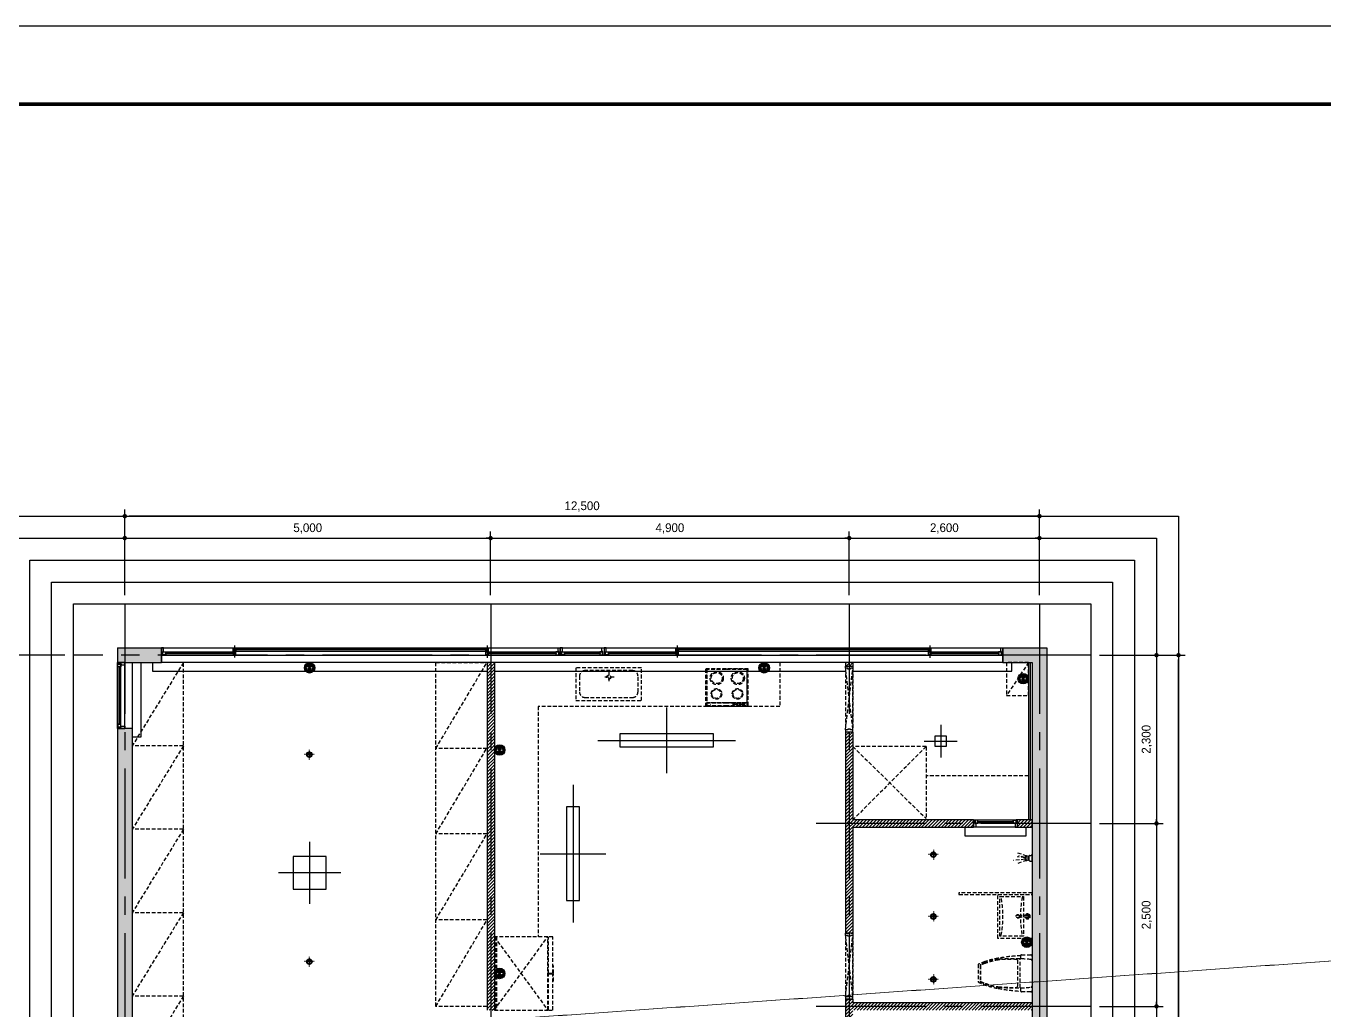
# Model space of a CAD drawing. Header units: millimetres. Extents: x -224448 to 1592092, y -164641 to 319001.
# Drawn here: x 113451 to 131191, y 91912 to 105362 of the extents above; entities that cross this region are included whole.
import ezdxf

# ---------------------------------------------------------------- set-up
doc = ezdxf.new("R2010")
doc.units = ezdxf.units.MM
for name, pattern in [('CEN', [62, 60, -1, 0, -1]), ('CENTER2', [1.125, 0.75, -0.125, 0.125, -0.125]), ('HIDDEN', [9.525, 6.35, -3.175])]:
    doc.linetypes.add(name, pattern=pattern)
doc.layers.get('Defpoints').update_dxf_attribs({"color": 35})
for name, color, linetype in [('ARREA', 1, 'Continuous'), ('DIM', 3, 'Continuous'), ('I-CL-LIT', 7, 'Continuous'), ('I-LIGHT', 1, 'Continuous'), ('I_CON', 2, 'Continuous'), ('I_FORMAT', 7, 'Continuous'), ('I_FUR', 6, 'Continuous'), ('I_HAT', 8, 'Continuous'), ('I_WALL', 3, 'Continuous'), ('I_WIN', 5, 'Continuous')]:
    doc.layers.add(name, color=color, linetype=linetype)
doc.layers.add('I_CEN', color=1, linetype='CEN', lineweight=13)
doc.layers.add('I_DIM', color=1, linetype='Continuous', lineweight=13)
doc.styles.add('DH-TEXT', font='')
doc.styles.add('IABU-글꼴스타일', font='')
doc.styles.get('DH-TEXT').set_extended_font_data('HY울릉도L')
doc.styles.get('IABU-글꼴스타일').set_extended_font_data('HY울릉도L')
doc.linetypes.add('BATTING', pattern='A,0.00254,-2.54,[134,ltypeshp.shx,S=2.54,R=0,X=-2.54,Y=0],-5.08,[134,ltypeshp.shx,S=2.54,R=180,X=2.54,Y=0],-2.54', length=10.16254)
doc.dimstyles.new('IABC-100 (SUB)', dxfattribs={"dimscale": 60, "dimtxt": 2, "dimasz": 1, "dimexe": 1.5, "dimexo": 2, "dimgap": 1, "dimtad": 1, "dimdec": 0, "dimdsep": 46, "dimlunit": 6, "dimtxsty": 'IABU-글꼴스타일', "dimblk": '1234_Dot', "dimcen": 1, "dimclrd": 4, "dimclre": 4, "dimclrt": 7, "dimadec": 0, "dimazin": 0, "dimtfac": 1, "dimtdec": 0, "dimtix": 1, "dimtmove": 2, "dimatfit": 3, "dimldrblk": '1234_Dot', "dimfxl": 2, "dimtolj": 1, "dimtzin": 0, "dimarcsym": 0})
pattern_1 = [(45, (21350, 42020), (-22.45064, 22.45064), [])]

# ---------------------------------------------------------------- blocks, each defined once
blk = doc.blocks.new('FR1')
at = {"layer": 'Defpoints'}
blk.add_lwpolyline([(89059, 47504), (131059, 47504), (131059, 17804), (89059, 17804)], close=True, dxfattribs=at)
at = {"layer": 'I_FORMAT', "const_width": 50.2}
blk.add_lwpolyline([(126044, 18873), (90159, 18873), (90159, 46435), (126044, 46435)], dxfattribs=at)
blk = doc.blocks.new('dd')
at = {"layer": 'I_WIN', "linetype": 'Continuous'}
for p, q in [((10974, 19551), (16424, 19551)), ((10974, 19542), (10974, 19551)), ((10974, 19551), (10991, 19551)), ((10974, 19451), (10974, 19542)), ((10991, 19551), (10991, 19502)), ((10994, 19546), (11974, 19546)), ((11032, 19546), (10994, 19546)), ((10994, 19546), (10994, 19506)), ((11027, 19529), (11032, 19531)), ((11027, 19523), (11027, 19529)), ((11032, 19521), (11027, 19523)), ((11029, 19524), (11029, 19528)), ((11032, 19531), (11032, 19546)), ((11032, 19532), (11035, 19530)), ((11974, 19528), (11032, 19528)), ((11032, 19524), (11974, 19524)), ((11032, 19520), (11035, 19522)), ((11032, 19506), (11032, 19521)), ((11035, 19530), (11036, 19529)), ((11035, 19522), (11036, 19523)), ((11036, 19529), (11036, 19528)), ((11036, 19523), (11036, 19524)), ((11953, 19529), (11952, 19528)), ((11953, 19523), (11952, 19524)), ((11956, 19532), (11953, 19530)), ((11953, 19530), (11953, 19529)), ((11953, 19522), (11953, 19523)), ((11956, 19520), (11953, 19522)), ((11956, 19531), (11956, 19546)), ((11956, 19546), (11991, 19546)), ((11962, 19529), (11956, 19531)), ((11956, 19521), (11962, 19523)), ((11956, 19506), (11956, 19521)), ((11962, 19523), (11962, 19529)), ((11962, 19524), (11962, 19528)), ((11974, 19420), (11974, 19585)), ((11991, 19546), (11991, 19506)), ((15441, 19546), (15406, 19546)), ((15406, 19546), (15406, 19506)), ((15406, 19546), (16424, 19546)), ((15424, 19418), (15424, 19586)), ((15436, 19529), (15441, 19531)), ((15436, 19523), (15436, 19529)), ((16370, 19528), (15436, 19528)), ((15436, 19524), (16370, 19524)), ((15441, 19521), (15436, 19523)), ((15441, 19531), (15441, 19546)), ((15441, 19532), (15444, 19530)), ((15441, 19520), (15444, 19522)), ((15441, 19506), (15441, 19521)), ((15444, 19530), (15444, 19530)), ((15444, 19530), (15445, 19528)), ((15444, 19523), (15445, 19524)), ((15444, 19522), (15444, 19523)), ((16362, 19529), (16361, 19528)), ((16362, 19523), (16361, 19524)), ((16365, 19532), (16362, 19530)), ((16362, 19530), (16362, 19529)), ((16362, 19522), (16362, 19523)), ((16365, 19520), (16362, 19522)), ((16365, 19531), (16365, 19546)), ((16365, 19546), (16403, 19546)), ((16370, 19529), (16365, 19531)), ((16365, 19521), (16370, 19523)), ((16365, 19506), (16365, 19521)), ((16370, 19523), (16370, 19529)), ((16403, 19546), (16403, 19506)), ((16424, 19551), (16406, 19551)), ((16406, 19551), (16406, 19502)), ((11004, 19451), (10974, 19451)), ((10991, 19502), (11004, 19502)), ((10994, 19506), (11974, 19506)), ((10994, 19506), (11032, 19506)), ((11004, 19502), (11004, 19500)), ((11004, 19500), (11004, 19451)), ((11004, 19451), (16424, 19451)), ((11991, 19506), (11956, 19506)), ((11956, 19496), (15441, 19496)), ((11991, 19496), (11956, 19496)), ((11956, 19496), (11956, 19456)), ((15441, 19478), (11956, 19478)), ((11956, 19474), (15441, 19474)), ((11956, 19456), (15424, 19456)), ((11956, 19456), (11991, 19456)), ((11986, 19479), (11991, 19481)), ((11986, 19472), (11986, 19479)), ((11986, 19478), (11986, 19474)), ((11991, 19471), (11986, 19472)), ((11991, 19481), (11991, 19496)), ((11991, 19481), (11994, 19480)), ((11991, 19470), (11994, 19471)), ((11991, 19456), (11991, 19471)), ((11994, 19480), (11994, 19479)), ((11994, 19479), (11995, 19478)), ((11994, 19472), (11995, 19474)), ((11994, 19471), (11994, 19472)), ((15403, 19479), (15402, 19478)), ((15403, 19472), (15402, 19474)), ((15406, 19482), (15403, 19480)), ((15403, 19480), (15403, 19479)), ((15403, 19471), (15403, 19472)), ((15406, 19470), (15403, 19471)), ((15406, 19506), (15441, 19506)), ((15441, 19496), (15406, 19496)), ((15406, 19496), (15406, 19481)), ((15406, 19481), (15412, 19479)), ((15412, 19472), (15406, 19471)), ((15406, 19471), (15406, 19456)), ((15406, 19456), (15441, 19456)), ((15412, 19479), (15412, 19472)), ((15412, 19474), (15412, 19478)), ((15424, 19506), (16424, 19506)), ((15441, 19456), (15441, 19496)), ((16403, 19506), (16365, 19506)), ((16406, 19502), (16394, 19502)), ((16394, 19502), (16394, 19451)), ((16394, 19451), (16424, 19451))]:
    blk.add_line(p, q, dxfattribs=at)
blk = doc.blocks.new('win10')
at = {"layer": 'I_WIN', "linetype": 'Continuous'}
for p, q in [((-128735, -160207), (-128735, -160297)), ((-128705, -160207), (-128735, -160207)), ((-128735, -160207), (-128735, -160298)), ((-128735, -160297), (-128735, -160306)), ((-128735, -160298), (-128735, -160307)), ((-128735, -160307), (-128718, -160307)), ((-128718, -160307), (-128718, -160258)), ((-128718, -160258), (-128705, -160258)), ((-128715, -160302), (-128715, -160262)), ((-128715, -160262), (-128677, -160262)), ((-128715, -160262), (-128156, -160262)), ((-128715, -160302), (-128715, -160262)), ((-128715, -160262), (-128677, -160262)), ((-128677, -160302), (-128715, -160302)), ((-128715, -160302), (-128156, -160302)), ((-128677, -160302), (-128715, -160302)), ((-128705, -160255), (-128705, -160207)), ((-128705, -160258), (-128705, -160255)), ((-128677, -160276), (-128682, -160278)), ((-128677, -160276), (-128682, -160278)), ((-128682, -160278), (-128682, -160285)), ((-128682, -160278), (-128682, -160285)), ((-128682, -160285), (-128677, -160286)), ((-128682, -160285), (-128677, -160286)), ((-128680, -160279), (-128680, -160283)), ((-128680, -160279), (-128680, -160283)), ((-128677, -160262), (-128677, -160276)), ((-128677, -160262), (-128677, -160276)), ((-128677, -160276), (-128674, -160277)), ((-128677, -160276), (-128674, -160277)), ((-128677, -160279), (-128188, -160279)), ((-128188, -160283), (-128677, -160283)), ((-128677, -160287), (-128674, -160286)), ((-128677, -160286), (-128677, -160302)), ((-128677, -160287), (-128674, -160286)), ((-128677, -160286), (-128677, -160302)), ((-128674, -160277), (-128673, -160278)), ((-128674, -160277), (-128673, -160278)), ((-128674, -160286), (-128673, -160285)), ((-128674, -160286), (-128673, -160285)), ((-128673, -160278), (-128673, -160279)), ((-128673, -160278), (-128673, -160279)), ((-128673, -160285), (-128673, -160283)), ((-128673, -160285), (-128673, -160283)), ((-128197, -160278), (-128198, -160279)), ((-128197, -160285), (-128198, -160283)), ((-128194, -160276), (-128197, -160277)), ((-128197, -160277), (-128197, -160278)), ((-128197, -160286), (-128197, -160285)), ((-128194, -160287), (-128197, -160286)), ((-128156, -160262), (-128194, -160262)), ((-128194, -160262), (-128194, -160276)), ((-128194, -160276), (-128188, -160278)), ((-128188, -160285), (-128194, -160286)), ((-128194, -160286), (-128194, -160302)), ((-128194, -160302), (-128156, -160302)), ((-128188, -160278), (-128188, -160285)), ((-128165, -160257), (-128165, -160207)), ((-128165, -160207), (-128135, -160207)), ((-128153, -160257), (-128165, -160257)), ((-128156, -160302), (-128156, -160262)), ((-128153, -160306), (-128153, -160257)), ((-128135, -160306), (-128153, -160306)), ((-128135, -160207), (-128135, -160297)), ((-128135, -160297), (-128135, -160306))]:
    blk.add_line(p, q, dxfattribs=at)
blk.add_lwpolyline([(-128735, -160207), (-128135, -160207), (-128135, -160306), (-128735, -160306)], close=True, dxfattribs=at)
blk = doc.blocks.new('34')
at = {"layer": 'I_WIN', "linetype": 'Continuous'}
for p, q in [((7210, 19700), (7210, 19609)), ((7240, 19700), (7210, 19700)), ((7210, 19700), (7210, 19609)), ((7240, 19651), (7240, 19700)), ((8080, 19649), (8080, 19700)), ((8080, 19700), (8110, 19700)), ((8110, 19700), (8110, 19609)), ((7210, 19609), (7210, 19600)), ((7210, 19609), (7210, 19600)), ((7210, 19600), (7227, 19600)), ((7227, 19600), (7227, 19649)), ((7227, 19649), (7240, 19649)), ((7231, 19605), (7231, 19645)), ((7231, 19645), (7269, 19645)), ((7231, 19645), (8089, 19645)), ((7231, 19605), (7231, 19645)), ((7231, 19645), (7269, 19645)), ((7269, 19605), (7231, 19605)), ((7231, 19605), (8089, 19605)), ((7269, 19605), (7231, 19605)), ((7240, 19649), (7240, 19651)), ((7269, 19630), (7263, 19628)), ((7269, 19630), (7263, 19628)), ((7263, 19628), (7263, 19622)), ((7263, 19628), (7263, 19622)), ((7263, 19622), (7269, 19620)), ((7263, 19622), (7269, 19620)), ((7265, 19627), (7265, 19623)), ((7265, 19627), (7265, 19623)), ((7269, 19645), (7269, 19630)), ((7269, 19645), (7269, 19630)), ((7269, 19631), (7271, 19630)), ((7269, 19631), (7271, 19630)), ((7269, 19627), (8057, 19627)), ((8057, 19623), (7269, 19623)), ((7269, 19619), (7271, 19621)), ((7269, 19619), (7271, 19621)), ((7269, 19620), (7269, 19605)), ((7269, 19620), (7269, 19605)), ((7271, 19630), (7272, 19629)), ((7271, 19630), (7272, 19629)), ((7271, 19621), (7272, 19622)), ((7271, 19621), (7272, 19622)), ((7272, 19629), (7273, 19627)), ((7272, 19629), (7273, 19627)), ((7272, 19622), (7273, 19623)), ((7272, 19622), (7273, 19623)), ((8048, 19629), (8047, 19627)), ((8048, 19622), (8047, 19623)), ((8049, 19630), (8048, 19629)), ((8049, 19621), (8048, 19622)), ((8051, 19631), (8049, 19630)), ((8051, 19619), (8049, 19621)), ((8089, 19645), (8051, 19645)), ((8051, 19645), (8051, 19630)), ((8051, 19630), (8057, 19628)), ((8057, 19622), (8051, 19620)), ((8051, 19620), (8051, 19605)), ((8051, 19605), (8089, 19605)), ((8057, 19628), (8057, 19622)), ((8093, 19649), (8080, 19649)), ((8089, 19605), (8089, 19645)), ((8093, 19600), (8093, 19649)), ((8110, 19600), (8093, 19600)), ((8110, 19609), (8110, 19600))]:
    blk.add_line(p, q, dxfattribs=at)
blk.add_lwpolyline([(7210, 19700), (8110, 19700), (8110, 19600), (7210, 19600)], close=True, dxfattribs=at)
blk = doc.blocks.new('1234_Dot')
at = {"color": 0, "linetype": 'ByBlock', "lineweight": -2}
blk.add_line((-0.5, 0), (-1, 0), dxfattribs=at)
at = {"color": 0, "linetype": 'ByBlock', "const_width": 0.5}
blk.add_lwpolyline([(-0.25, 0, 1), (0.25, 0, 1)], format="xyb", close=True, dxfattribs=at)
blk = doc.blocks.new('*D195')
at = {"layer": 'Defpoints', "color": 0, "ltscale": 50, "transparency": 16777216}
for p in [(119802, 98362), (114802, 97462), (119802, 97462)]:
    blk.add_point(p, dxfattribs=at)
at = {"layer": 'DIM', "color": 4, "lineweight": -2, "ltscale": 50, "transparency": 16777216}
for p, q in [((114802, 97582), (114802, 98452)), ((114862, 98362), (119742, 98362)), ((119802, 97582), (119802, 98452))]:
    blk.add_line(p, q, dxfattribs=at)
at = {"layer": 'DIM', "color": 4, "lineweight": -2, "ltscale": 50, "transparency": 16777216, "xscale": 60, "yscale": 60, "zscale": 60, "rotation": 180}
blk.add_blockref('1234_Dot', (114802, 98362), dxfattribs=at)
at = {"layer": 'DIM', "color": 4, "lineweight": -2, "ltscale": 50, "transparency": 16777216, "xscale": 60, "yscale": 60, "zscale": 60}
blk.add_blockref('1234_Dot', (119802, 98362), dxfattribs=at)
at = {"layer": 'DIM', "color": 7, "ltscale": 50, "transparency": 16777216, "insert": (117302, 98493), "char_height": 120, "attachment_point": 5, "style": 'IABU-글꼴스타일'}
blk.add_mtext('\\A1;5,000', dxfattribs=at)
blk = doc.blocks.new('*D196')
at = {"layer": 'Defpoints', "color": 0, "ltscale": 50, "transparency": 16777216}
for p in [(124702, 98362), (119802, 97462), (124702, 97462)]:
    blk.add_point(p, dxfattribs=at)
at = {"layer": 'DIM', "color": 4, "lineweight": -2, "ltscale": 50, "transparency": 16777216}
for p, q in [((119802, 97582), (119802, 98452)), ((119862, 98362), (124642, 98362)), ((124702, 97582), (124702, 98452))]:
    blk.add_line(p, q, dxfattribs=at)
at = {"layer": 'DIM', "color": 4, "lineweight": -2, "ltscale": 50, "transparency": 16777216, "xscale": 60, "yscale": 60, "zscale": 60, "rotation": 180}
blk.add_blockref('1234_Dot', (119802, 98362), dxfattribs=at)
at = {"layer": 'DIM', "color": 4, "lineweight": -2, "ltscale": 50, "transparency": 16777216, "xscale": 60, "yscale": 60, "zscale": 60}
blk.add_blockref('1234_Dot', (124702, 98362), dxfattribs=at)
at = {"layer": 'DIM', "color": 7, "ltscale": 50, "transparency": 16777216, "insert": (122252, 98493), "char_height": 120, "attachment_point": 5, "style": 'IABU-글꼴스타일'}
blk.add_mtext('\\A1;4,900', dxfattribs=at)
blk = doc.blocks.new('*D197')
at = {"layer": 'Defpoints', "color": 0, "ltscale": 50, "transparency": 16777216}
for p in [(127302, 98362), (124702, 97462), (127302, 97462)]:
    blk.add_point(p, dxfattribs=at)
at = {"layer": 'DIM', "color": 4, "lineweight": -2, "ltscale": 50, "transparency": 16777216}
for p, q in [((124702, 97582), (124702, 98452)), ((124762, 98362), (127242, 98362)), ((127302, 97582), (127302, 98452))]:
    blk.add_line(p, q, dxfattribs=at)
at = {"layer": 'DIM', "color": 4, "lineweight": -2, "ltscale": 50, "transparency": 16777216, "xscale": 60, "yscale": 60, "zscale": 60, "rotation": 180}
blk.add_blockref('1234_Dot', (124702, 98362), dxfattribs=at)
at = {"layer": 'DIM', "color": 4, "lineweight": -2, "ltscale": 50, "transparency": 16777216, "xscale": 60, "yscale": 60, "zscale": 60}
blk.add_blockref('1234_Dot', (127302, 98362), dxfattribs=at)
at = {"layer": 'DIM', "color": 7, "ltscale": 50, "transparency": 16777216, "insert": (126002, 98493), "char_height": 120, "attachment_point": 5, "style": 'IABU-글꼴스타일'}
blk.add_mtext('\\A1;2,600', dxfattribs=at)
blk = doc.blocks.new('*D198')
at = {"layer": 'Defpoints', "color": 0, "ltscale": 50, "transparency": 16777216}
for p in [(114802, 98662), (114802, 97462), (127302, 97462)]:
    blk.add_point(p, dxfattribs=at)
at = {"layer": 'DIM', "color": 4, "lineweight": -2, "ltscale": 50, "transparency": 16777216}
for p, q in [((114802, 97582), (114802, 98752)), ((127242, 98662), (114862, 98662)), ((127302, 97582), (127302, 98752))]:
    blk.add_line(p, q, dxfattribs=at)
at = {"layer": 'DIM', "color": 4, "lineweight": -2, "ltscale": 50, "transparency": 16777216, "xscale": 60, "yscale": 60, "zscale": 60, "rotation": 180}
blk.add_blockref('1234_Dot', (114802, 98662), dxfattribs=at)
at = {"layer": 'DIM', "color": 4, "lineweight": -2, "ltscale": 50, "transparency": 16777216, "xscale": 60, "yscale": 60, "zscale": 60}
blk.add_blockref('1234_Dot', (127302, 98662), dxfattribs=at)
at = {"layer": 'DIM', "color": 7, "ltscale": 50, "transparency": 16777216, "insert": (121052, 98793), "char_height": 120, "attachment_point": 5, "style": 'IABU-글꼴스타일'}
blk.add_mtext('\\A1;12,500', dxfattribs=at)
blk = doc.blocks.new('*D199')
at = {"layer": 'Defpoints', "color": 0, "ltscale": 50, "transparency": 16777216}
for p in [(128002, 96762), (128002, 94462), (128902, 94462)]:
    blk.add_point(p, dxfattribs=at)
at = {"layer": 'DIM', "color": 4, "lineweight": -2, "ltscale": 50, "transparency": 16777216}
for p, q in [((128122, 96762), (128992, 96762)), ((128902, 96702), (128902, 94522)), ((128122, 94462), (128992, 94462))]:
    blk.add_line(p, q, dxfattribs=at)
at = {"layer": 'DIM', "color": 4, "lineweight": -2, "ltscale": 50, "transparency": 16777216, "xscale": 60, "yscale": 60, "zscale": 60}
for p, rotation in [((128902, 96762), 90), ((128902, 94462), 270)]:
    blk.add_blockref('1234_Dot', p, dxfattribs=dict(at, rotation=rotation))
at = {"layer": 'DIM', "color": 7, "ltscale": 50, "transparency": 16777216, "insert": (128771, 95612), "char_height": 120, "attachment_point": 5, "rotation": 90, "style": 'IABU-글꼴스타일'}
blk.add_mtext('\\A1;2,300', dxfattribs=at)
blk = doc.blocks.new('*D200')
at = {"layer": 'Defpoints', "color": 0, "ltscale": 50, "transparency": 16777216}
for p in [(128002, 94462), (128002, 91962), (128902, 91962)]:
    blk.add_point(p, dxfattribs=at)
at = {"layer": 'DIM', "color": 4, "lineweight": -2, "ltscale": 50, "transparency": 16777216}
for p, q in [((128122, 94462), (128992, 94462)), ((128902, 94402), (128902, 92022)), ((128122, 91962), (128992, 91962))]:
    blk.add_line(p, q, dxfattribs=at)
at = {"layer": 'DIM', "color": 4, "lineweight": -2, "ltscale": 50, "transparency": 16777216, "xscale": 60, "yscale": 60, "zscale": 60}
for p, rotation in [((128902, 94462), 90), ((128902, 91962), 270)]:
    blk.add_blockref('1234_Dot', p, dxfattribs=dict(at, rotation=rotation))
at = {"layer": 'DIM', "color": 7, "ltscale": 50, "transparency": 16777216, "insert": (128771, 93212), "char_height": 120, "attachment_point": 5, "rotation": 90, "style": 'IABU-글꼴스타일'}
blk.add_mtext('\\A1;2,500', dxfattribs=at)
blk = doc.blocks.new('*D201')
at = {"layer": 'Defpoints', "color": 0, "ltscale": 50, "transparency": 16777216}
for p in [(128002, 91962), (128002, 90362), (128902, 90362)]:
    blk.add_point(p, dxfattribs=at)
at = {"layer": 'DIM', "color": 4, "lineweight": -2, "ltscale": 50, "transparency": 16777216}
for p, q in [((128122, 91962), (128992, 91962)), ((128902, 91902), (128902, 90422)), ((128122, 90362), (128992, 90362))]:
    blk.add_line(p, q, dxfattribs=at)
at = {"layer": 'DIM', "color": 4, "lineweight": -2, "ltscale": 50, "transparency": 16777216, "xscale": 60, "yscale": 60, "zscale": 60}
for p, rotation in [((128902, 91962), 90), ((128902, 90362), 270)]:
    blk.add_blockref('1234_Dot', p, dxfattribs=dict(at, rotation=rotation))
at = {"layer": 'DIM', "color": 7, "ltscale": 50, "transparency": 16777216, "insert": (128771, 91162), "char_height": 120, "attachment_point": 5, "rotation": 90, "style": 'IABU-글꼴스타일'}
blk.add_mtext('\\A1;1,600', dxfattribs=at)
blk = doc.blocks.new('*D192')
at = {"layer": 'Defpoints', "color": 0, "ltscale": 50, "transparency": 16777216}
for p in [(128002, 96762), (129202, 96762), (128002, 85062)]:
    blk.add_point(p, dxfattribs=at)
at = {"layer": 'DIM', "color": 4, "lineweight": -2, "ltscale": 50, "transparency": 16777216}
for p, q in [((128122, 96762), (129292, 96762)), ((129202, 85122), (129202, 96702)), ((128122, 85062), (129292, 85062))]:
    blk.add_line(p, q, dxfattribs=at)
at = {"layer": 'DIM', "color": 4, "lineweight": -2, "ltscale": 50, "transparency": 16777216, "xscale": 60, "yscale": 60, "zscale": 60}
for p, rotation in [((129202, 96762), 90), ((129202, 85062), 270)]:
    blk.add_blockref('1234_Dot', p, dxfattribs=dict(at, rotation=rotation))
at = {"layer": 'DIM', "color": 7, "ltscale": 50, "transparency": 16777216, "insert": (129071, 90912), "char_height": 120, "attachment_point": 5, "rotation": 90, "style": 'IABU-글꼴스타일'}
blk.add_mtext('\\A1;11,700', dxfattribs=at)
blk = doc.blocks.new('*D203')
at = {"layer": 'Defpoints', "color": 0, "ltscale": 50, "transparency": 16777216}
for p in [(114102, 96762), (113202, 90912), (114102, 90912)]:
    blk.add_point(p, dxfattribs=at)
at = {"layer": 'DIM', "color": 4, "lineweight": -2, "ltscale": 50, "transparency": 16777216}
for p, q in [((113982, 96762), (113112, 96762)), ((113202, 96702), (113202, 90972)), ((113982, 90912), (113112, 90912))]:
    blk.add_line(p, q, dxfattribs=at)
at = {"layer": 'DIM', "color": 4, "lineweight": -2, "ltscale": 50, "transparency": 16777216, "xscale": 60, "yscale": 60, "zscale": 60}
for p, rotation in [((113202, 96762), 90), ((113202, 90912), 270)]:
    blk.add_blockref('1234_Dot', p, dxfattribs=dict(at, rotation=rotation))
at = {"layer": 'DIM', "color": 7, "ltscale": 50, "transparency": 16777216, "insert": (113071, 93837), "char_height": 120, "attachment_point": 5, "rotation": 90, "style": 'IABU-글꼴스타일'}
blk.add_mtext('\\A1;5,850', dxfattribs=at)
blk = doc.blocks.new('*D193')
at = {"layer": 'Defpoints', "color": 0, "ltscale": 50, "transparency": 16777216}
for p in [(114102, 96762), (112902, 85062), (114102, 85062)]:
    blk.add_point(p, dxfattribs=at)
at = {"layer": 'DIM', "color": 4, "lineweight": -2, "ltscale": 50, "transparency": 16777216}
for p, q in [((113982, 96762), (112812, 96762)), ((112902, 96702), (112902, 85122)), ((113982, 85062), (112812, 85062))]:
    blk.add_line(p, q, dxfattribs=at)
at = {"layer": 'DIM', "color": 4, "lineweight": -2, "ltscale": 50, "transparency": 16777216, "xscale": 60, "yscale": 60, "zscale": 60}
for p, rotation in [((112902, 96762), 90), ((112902, 85062), 270)]:
    blk.add_blockref('1234_Dot', p, dxfattribs=dict(at, rotation=rotation))
at = {"layer": 'DIM', "color": 7, "ltscale": 50, "transparency": 16777216, "insert": (112771, 90912), "char_height": 120, "attachment_point": 5, "rotation": 90, "style": 'IABU-글꼴스타일'}
blk.add_mtext('\\A1;11,700', dxfattribs=at)
blk = doc.blocks.new('ff')
at = {"layer": 'I_WIN', "linetype": 'Continuous'}
for p, q in [((43740, 8610), (43710, 8610)), ((43710, 8610), (43710, 8519)), ((43710, 8519), (43710, 8510)), ((43727, 8510), (43727, 8559)), ((43727, 8559), (43740, 8559)), ((43731, 8515), (43731, 8555)), ((43731, 8555), (43769, 8555)), ((44289, 8555), (43731, 8555)), ((43740, 8559), (43740, 8610)), ((43769, 8540), (43763, 8538)), ((43763, 8538), (43763, 8532)), ((44257, 8537), (43763, 8537)), ((43763, 8533), (44257, 8533)), ((43763, 8532), (43769, 8530)), ((43769, 8555), (43769, 8540)), ((43769, 8541), (43771, 8540)), ((43769, 8529), (43771, 8531)), ((43769, 8530), (43769, 8515)), ((43771, 8540), (43772, 8539)), ((43771, 8531), (43772, 8532)), ((43772, 8539), (43773, 8537)), ((43772, 8532), (43773, 8533)), ((44248, 8539), (44247, 8537)), ((44248, 8539), (44247, 8537)), ((44248, 8532), (44247, 8533)), ((44248, 8532), (44247, 8533)), ((44249, 8540), (44248, 8539)), ((44249, 8540), (44248, 8539)), ((44249, 8531), (44248, 8532)), ((44249, 8531), (44248, 8532)), ((44251, 8541), (44249, 8540)), ((44251, 8541), (44249, 8540)), ((44251, 8529), (44249, 8531)), ((44251, 8529), (44249, 8531)), ((44289, 8555), (44251, 8555)), ((44251, 8555), (44251, 8540)), ((44289, 8555), (44251, 8555)), ((44251, 8555), (44251, 8540)), ((44251, 8540), (44257, 8538)), ((44251, 8540), (44257, 8538)), ((44257, 8532), (44251, 8530)), ((44257, 8532), (44251, 8530)), ((44251, 8530), (44251, 8515)), ((44251, 8530), (44251, 8515)), ((44255, 8537), (44255, 8533)), ((44255, 8537), (44255, 8533)), ((44257, 8538), (44257, 8532)), ((44257, 8538), (44257, 8532)), ((44280, 8561), (44280, 8610)), ((44280, 8610), (44310, 8610)), ((44280, 8559), (44280, 8561)), ((44293, 8559), (44280, 8559)), ((44289, 8515), (44289, 8555)), ((44289, 8515), (44289, 8555)), ((44293, 8510), (44293, 8559)), ((44310, 8610), (44310, 8519)), ((44310, 8610), (44310, 8519)), ((44310, 8519), (44310, 8510)), ((44310, 8519), (44310, 8510)), ((43710, 8510), (43727, 8510)), ((43769, 8515), (43731, 8515)), ((44289, 8515), (43731, 8515)), ((44251, 8515), (44289, 8515)), ((44251, 8515), (44289, 8515)), ((44310, 8510), (44293, 8510))]:
    blk.add_line(p, q, dxfattribs=at)
blk.add_lwpolyline([(44310, 8610), (43710, 8610), (43710, 8510), (44310, 8510)], dxfattribs=at)
blk = doc.blocks.new('j 10')
at = {"layer": 'I_FUR', "color": 8, "linetype": 'HIDDEN', "ltscale": 8}
for p, q in [((300474, 48442), (300574, 48442)), ((300474, 48412), (300474, 48442)), ((300474, 48442), (300474, 48442)), ((300574, 48442), (300574, 48412)), ((300474, 48412), (300474, 47572)), ((300504, 48412), (300474, 48412)), ((300474, 47572), (300574, 48412)), ((300574, 47582), (300474, 48412)), ((300504, 48402), (300504, 48412)), ((300544, 48402), (300504, 48402)), ((300574, 48412), (300544, 48412)), ((300544, 48412), (300544, 48402)), ((300574, 47572), (300574, 48412)), ((300574, 48412), (300574, 47582)), ((300504, 47572), (300474, 47572)), ((300474, 47572), (300474, 47542)), ((300544, 47582), (300504, 47582)), ((300504, 47582), (300504, 47572)), ((300544, 47572), (300544, 47582)), ((300574, 47572), (300544, 47572)), ((300574, 47542), (300574, 47572)), ((300474, 47542), (300574, 47542)), ((300474, 47542), (300474, 47542))]:
    blk.add_line(p, q, dxfattribs=at)
blk = doc.blocks.new('j50')
at = {"layer": 'I_FUR'}
for p, q in [((235125, 50480), (235125, 49630)), ((235550, 50055), (234700, 50055))]:
    blk.add_line(p, q, dxfattribs=at)
blk.add_lwpolyline([(235350, 50280), (234900, 50280), (234900, 49830), (235350, 49830)], close=True, dxfattribs=at)
blk = doc.blocks.new('J15')
at = {"layer": 'I-LIGHT', "color": 6, "ltscale": 50}
for p, q in [((319165, 48370), (319165, 47920)), ((318940, 48145), (319390, 48145))]:
    blk.add_line(p, q, dxfattribs=at)
blk.add_lwpolyline([(319090, 48220), (319240, 48220), (319240, 48070), (319090, 48070)], close=True, dxfattribs=at)
blk = doc.blocks.new('콘센트')
at = {"ltscale": 50}
h = blk.add_hatch(color=150, dxfattribs=at)
h.dxf.hatch_style = 1
edge = h.paths.add_edge_path()
edge.add_arc((-34286, -6087), 100, 0, 360)
edge = h.paths.add_edge_path(flags=16)
edge.add_arc((-34248, -6089), 26, 0, 360)
edge = h.paths.add_edge_path(flags=16)
edge.add_arc((-34325, -6089), 26, 0, 360)
at = {"color": 150, "ltscale": 50}
for centre, radius in [((-34286, -6087), 100), ((-34325, -6089), 26), ((-34248, -6089), 26)]:
    blk.add_circle(centre, radius, dxfattribs=at)
blk = doc.blocks.new('l2')
blk.add_circle((354296, 53893), 37.5)
at = {"layer": 'I-CL-LIT', "color": 1}
for p, q in [((354296, 53959), (354296, 53950)), ((354296, 53942), (354296, 53845)), ((354239, 53893), (354230, 53893)), ((354344, 53893), (354248, 53893)), ((354296, 53836), (354296, 53828)), ((354362, 53893), (354353, 53893))]:
    blk.add_line(p, q, dxfattribs=at)
blk.add_circle((354296, 53893), 26.3, dxfattribs=at)

msp = doc.modelspace()

# ---------------------------------------------------------------- hatches: boundary and pattern name
at = {"layer": 'I_HAT'}
h = msp.add_hatch(color=256, dxfattribs=at)
h.dxf.hatch_style = 1
h.paths.add_polyline_path([(115302.484, 96861.633), (114702.484, 96861.633), (114702.484, 96661.633), (114711.564, 96661.633), (114802.484, 96661.633), (114902.484, 96661.633), (115302.484, 96661.633)])
h.paths.add_polyline_path([(114902.484, 95761.633), (114702.484, 95761.633), (114702.484, 84961.633), (115302.484, 84961.633), (115302.484, 85161.633), (114902.484, 85161.633), (114902.484, 88311.633), (114902.484, 90311.633), (114902.484, 94511.633)])
h.paths.add_polyline_path([(124977.484, 85161.633), (124752.484, 85161.633), (124752.484, 85511.633), (124652.484, 85511.633), (124652.484, 85161.633), (124152.484, 85161.633), (124152.484, 84961.633), (124977.484, 84961.633)])
h.paths.add_polyline_path([(127402.484, 90861.633), (127202.484, 90861.633), (127202.484, 85161.633), (126977.484, 85161.633), (126977.484, 84961.633), (127402.484, 84961.633)])
h.paths.add_polyline_path([(127402.484, 94263.236), (127202.484, 94263.236), (127202.484, 91811.633), (127202.484, 91461.633), (127402.484, 91461.633)])
h.paths.add_polyline_path([(127402.484, 96661.633), (127402.484, 96861.633), (126802.484, 96861.633), (126802.484, 96661.633), (127202.484, 96661.633), (127202.484, 94611.633), (127202.484, 94263.236), (127402.484, 94263.236)])
h = msp.add_hatch(dxfattribs=at)
h.set_pattern_fill('ANSI31', color=256, scale=10)
h.set_pattern_definition(pattern_1)
h.paths.add_polyline_path([(127202.484, 92011.633), (124752.484, 92011.633), (124752.484, 92061.633), (124652.484, 92061.633), (124652.484, 87261.633), (123352.484, 87261.633), (123352.484, 86811.633), (123452.484, 86811.633), (123452.484, 87161.633), (124652.484, 87161.633), (124652.484, 86411.633), (124752.484, 86411.633), (124752.484, 90311.633), (126252.484, 90311.633), (126252.484, 90411.633), (124752.484, 90411.633), (124752.484, 91911.633), (127202.484, 91911.633)])
h.paths.add_polyline_path([(124752.484, 94411.633), (126402.484, 94411.633), (126402.484, 94511.633), (124752.484, 94511.633), (124752.484, 95711.633), (124652.484, 95711.633), (124652.484, 94411.633), (124652.484, 92961.633), (124752.484, 92961.633)])
h.paths.add_polyline_path([(127202.484, 94511.633), (127002.484, 94511.633), (127002.484, 94502.554), (127002.484, 94411.633), (127202.484, 94411.633)])
h.paths.add_polyline_path([(123452.484, 85511.633), (123352.484, 85511.633), (123352.484, 85161.633), (123452.484, 85161.633)])
h.paths.add_polyline_path([(119852.484, 91011.633), (119752.484, 91011.633), (119752.484, 90961.633), (114902.484, 90961.633), (114902.484, 90861.633), (119752.484, 90861.633), (119752.484, 86111.633), (119852.484, 86111.633)])
h.paths.add_polyline_path([(119852.484, 85211.633), (119752.484, 85211.633), (119752.484, 85161.633), (119852.484, 85161.633)])
h.paths.add_polyline_path([(119852.484, 96661.633), (119752.484, 96661.633), (119752.484, 91911.633), (119852.484, 91911.633)])
h = msp.add_hatch(dxfattribs=at)
h.set_pattern_fill('ANSI31', color=256, scale=10)
h.set_pattern_definition(pattern_1)
h.paths.add_polyline_path([(124752.484, 96661.633), (124652.484, 96661.633), (124652.484, 96611.633), (124752.484, 96611.633)])

# ---------------------------------------------------------------- linework, layer by layer
at = {"layer": 'ARREA', "color": 1, "linetype": 'CENTER2', "ltscale": 2000}
for p, q in [((114802.484, 97461.633), (114802.484, 84361.633)), ((119802.484, 97461.633), (119802.484, 84361.633)), ((124702.484, 97461.633), (124702.484, 84361.633)), ((127302.484, 97461.633), (127302.484, 84361.633)), ((128002.484, 96761.633), (114102.484, 96761.633)), ((128002.484, 94461.633), (124052.484, 94461.633)), ((128002.484, 91961.633), (124052.484, 91961.633))]:
    msp.add_line(p, q, dxfattribs=at)
at = {"layer": 'Defpoints'}
for points in [[(112902.484, 98661.633), (129202.484, 98661.633), (129202.484, 83161.633), (112902.484, 83161.633)], [(113202.484, 98361.633), (128902.484, 98361.633), (128902.484, 83461.633), (113202.484, 83461.633)], [(113502.484, 98061.633), (128602.484, 98061.633), (128602.484, 83761.633), (113502.484, 83761.633)], [(113802.484, 97761.633), (128302.484, 97761.633), (128302.484, 84061.633), (113802.484, 84061.633)], [(114102.484, 97461.633), (128002.484, 97461.633), (128002.484, 84361.633), (114102.484, 84361.633)]]:
    msp.add_lwpolyline(points, close=True, dxfattribs=at)
at = {"layer": 'I-LIGHT', "color": 6, "ltscale": 50}
msp.add_lwpolyline([(115022.484, 96661.633), (115022.484, 95641.633), (114902.484, 95641.633)], dxfattribs=at)
at = {"layer": 'I_CEN'}
msp.add_line((312010, 105361.633), (-107990, 75661.633), dxfattribs=at)
at = {"layer": 'I_CON', "color": 2}
for p, q in [((114702.484, 96861.633), (115302.484, 96861.633)), ((114702.484, 96861.633), (114702.484, 96661.633)), ((126802.484, 96861.633), (127402.484, 96861.633)), ((127402.484, 96861.633), (127402.484, 96661.633)), ((114702.484, 96661.633), (115302.484, 96661.633)), ((126802.484, 96661.633), (127202.484, 96661.633)), ((127202.484, 96661.633), (127202.484, 94611.633)), ((127402.484, 96661.633), (127402.484, 91461.633)), ((114702.484, 95761.633), (114702.484, 84961.633)), ((114902.484, 95761.633), (114702.484, 95761.633)), ((114902.484, 95761.633), (114902.484, 94511.633)), ((127202.484, 94611.633), (127202.484, 91811.633)), ((114902.484, 94511.633), (114902.484, 90311.633))]:
    msp.add_line(p, q, dxfattribs=at)
at = {"layer": 'I_CON'}
for points in [[(115302.484, 96861.633), (115302.484, 96661.633)], [(126802.484, 96661.633), (126802.484, 96861.633)]]:
    msp.add_lwpolyline(points, dxfattribs=at)
at = {"layer": 'I_FUR', "color": 8, "linetype": 'HIDDEN', "ltscale": 8}
for p, q in [((115602.484, 96661.633), (114902.484, 95521.633)), ((115602.484, 90961.633), (115602.484, 96661.633)), ((119052.484, 95486.633), (119752.484, 96661.633)), ((121740.73, 96550.364), (121090.73, 96550.364)), ((121415.73, 96532.674), (121415.73, 96388.674)), ((122752, 96571.633), (122752, 96071.633)), ((123020, 96571.633), (122752, 96571.633)), ((122755.416, 96566.815), (122755.416, 96115.316)), ((123017.412, 96566.815), (122755.416, 96566.815)), ((123308, 96571.633), (123008.785, 96571.633)), ((123305.412, 96566.815), (123008.785, 96566.815)), ((123305.412, 96115.316), (123305.412, 96566.815)), ((123308, 96071.633), (123308, 96571.633)), ((123752.484, 96661.633), (123752.484, 96061.633)), ((127152.484, 96661.633), (126852.484, 96211.633)), ((121015.73, 96475.364), (121015.73, 96259.639)), ((121487.73, 96460.674), (121343.73, 96460.674)), ((121815.73, 96259.639), (121815.73, 96475.364)), ((121090.73, 96184.639), (121740.73, 96184.639)), ((123752.484, 96061.633), (120452.484, 96061.633)), ((120452.484, 96061.633), (120452.484, 92911.633)), ((122752, 96111.633), (123020, 96111.633)), ((122752, 96071.633), (123020, 96071.633)), ((122754.182, 96108.173), (122754.182, 96075.041)), ((123018.406, 96108.173), (122754.182, 96108.173)), ((122754.182, 96075.041), (123018.406, 96075.041)), ((122755.416, 96115.316), (123017.412, 96115.316)), ((123008.785, 96115.316), (123305.412, 96115.316)), ((123008.785, 96111.633), (123308, 96111.633)), ((123306.406, 96108.173), (123008.785, 96108.173)), ((123008.785, 96075.041), (123306.406, 96075.041)), ((123008.785, 96071.633), (123308, 96071.633)), ((123127.028, 96102.224), (123127.028, 96083.402)), ((123130.028, 96102.2), (123130.028, 96083.425)), ((123166.159, 96102.224), (123166.159, 96083.402)), ((123169.159, 96102.2), (123169.159, 96083.425)), ((123216.906, 96102.224), (123216.906, 96083.402)), ((123219.906, 96102.2), (123219.906, 96083.425)), ((123256.036, 96102.224), (123256.036, 96083.402)), ((123259.036, 96102.2), (123259.036, 96083.425)), ((123306.406, 96075.041), (123306.406, 96108.173)), ((115602.484, 95521.633), (114902.484, 94381.633)), ((115602.484, 95521.633), (114902.484, 95521.633)), ((119052.484, 94318.561), (119752.484, 95493.561)), ((119752.484, 95486.633), (119052.484, 95486.633)), ((125752.484, 95511.633), (124752.484, 94511.633)), ((124752.484, 95511.633), (125752.484, 94529.45)), ((125752.484, 95511.633), (125752.484, 94511.633)), ((127152.484, 95111.633), (125752.484, 95111.633)), ((115602.484, 94381.633), (114902.484, 93241.633)), ((115602.484, 94381.633), (114902.484, 94381.633)), ((119752.484, 94318.561), (119052.484, 94318.561)), ((119052.484, 93143.561), (119752.484, 94318.561)), ((127128.473, 94016.798), (126990.551, 94062.057)), ((127171.447, 94024.488), (127194.484, 94024.488)), ((127197.484, 94036.716), (127202.484, 94036.716)), ((127197.484, 94023.904), (127197.484, 94036.716)), ((127202.484, 93936.716), (127202.484, 94036.716)), ((127104.311, 93972.517), (126947.683, 93954.225)), ((127126.199, 93955.806), (126995.529, 93913.591)), ((127102.271, 93992.21), (126995.731, 94007.245)), ((127103.69, 93998.631), (127019.285, 94017.801)), ((127159.294, 94009.58), (127128.473, 94016.798)), ((127159.294, 93963.396), (127128.473, 93956.178)), ((127152.484, 94011.175), (127152.484, 94014.488)), ((127152.484, 93958.488), (127152.484, 93961.802)), ((127163.447, 94016.488), (127154.484, 94016.488)), ((127163.447, 93956.488), (127154.484, 93956.488)), ((127154.788, 94000.273), (127163.447, 94000.273)), ((127154.788, 93972.704), (127163.447, 93972.704)), ((127163.447, 93986.488), (127163.447, 94016.488)), ((127163.447, 93956.488), (127163.447, 93986.488)), ((127171.447, 93948.488), (127194.484, 93948.488)), ((127197.484, 93936.716), (127197.484, 93949.072)), ((127197.484, 93936.716), (127202.484, 93936.716)), ((127202.484, 93956.488), (127202.484, 94016.488)), ((126732.484, 93491.633), (127202.484, 93491.633)), ((126732.484, 92891.633), (126732.484, 93491.633)), ((127202.484, 93491.633), (127202.484, 92891.633)), ((126762.484, 93461.633), (127082.484, 93461.633)), ((126762.484, 92921.633), (126762.484, 93461.633)), ((127082.484, 93461.633), (127082.484, 92921.633)), ((115602.484, 93241.633), (114902.484, 92101.633)), ((115602.484, 93241.633), (114902.484, 93241.633)), ((119752.484, 93143.561), (119052.484, 93143.561)), ((119052.484, 91961.633), (119752.484, 93143.561)), ((127041.984, 93177.133), (127041.984, 93206.133)), ((127046.984, 93206.133), (127041.984, 93206.133)), ((127046.984, 93177.133), (127041.984, 93177.133)), ((127046.984, 93177.133), (127046.984, 93206.133)), ((127051.984, 93205.133), (127046.984, 93205.133)), ((127051.984, 93178.133), (127046.984, 93178.133)), ((127051.984, 93178.133), (127051.984, 93205.133)), ((127142.484, 93204.133), (127051.984, 93204.133)), ((127142.484, 93179.133), (127051.984, 93179.133)), ((119852.484, 92911.633), (120582.484, 91911.633)), ((119852.484, 91911.633), (120582.484, 92911.633)), ((120582.484, 92911.633), (119852.484, 92911.633)), ((119872.484, 92911.633), (119872.484, 91911.633)), ((119882.484, 92911.633), (119882.484, 91911.633)), ((120582.484, 91911.633), (120582.484, 92911.633)), ((120592.484, 92416.633), (120592.484, 92911.633)), ((120652.484, 92911.633), (120592.484, 92911.633)), ((120652.484, 92416.633), (120652.484, 92911.633)), ((127202.484, 92891.633), (126732.484, 92891.633)), ((127082.484, 92921.633), (126762.484, 92921.633)), ((127037.542, 92215.149), (127037.438, 92611.671)), ((127048.229, 92611.294), (127048.294, 92655.708)), ((127058.309, 92665.693), (127182.513, 92665.511)), ((127202.484, 92645.481), (127202.484, 92178.714)), ((120662.484, 92516.633), (120652.484, 92516.633)), ((120662.484, 92416.633), (120662.484, 92516.633)), ((126463.367, 92536.09), (126463.367, 92295.325)), ((126490.767, 92523.057), (126490.968, 92305.273)), ((126495.766, 92523.018), (126495.968, 92305.234)), ((127000.775, 92594.26), (127000.242, 92231.851)), ((120592.484, 92416.633), (120652.484, 92416.633)), ((120592.484, 91911.633), (120592.484, 92406.633)), ((120592.484, 92406.633), (120652.484, 92406.633)), ((120652.484, 92416.633), (120662.484, 92416.633)), ((120652.484, 91911.633), (120652.484, 92406.633)), ((120652.484, 92406.633), (120662.484, 92406.633)), ((120662.484, 92306.633), (120652.484, 92306.633)), ((120662.484, 92306.633), (120662.484, 92406.633)), ((115602.484, 92101.633), (114902.484, 90961.633)), ((115602.484, 92101.633), (114902.484, 92101.633)), ((127048.265, 92168.94), (127048.333, 92215.165)), ((127182.455, 92158.743), (127058.25, 92158.926)), ((119852.484, 91911.633), (120582.484, 91911.633)), ((120592.484, 91911.633), (120652.484, 91911.633))]:
    msp.add_line(p, q, dxfattribs=at)
at = {"layer": 'I_FUR', "color": 8, "linetype": 'BATTING', "ltscale": 2.4}
msp.add_line((127177.484, 96661.633), (127177.484, 94511.633), dxfattribs=at)
at = {"layer": 'I_FUR', "color": 6, "linetype": 'Continuous'}
for p, q in [((122207.59, 95147.725), (122207.59, 96047.725)), ((121267.59, 95597.725), (123147.59, 95597.725)), ((120927.59, 94987.725), (120927.59, 93107.725)), ((120477.59, 94047.725), (121377.59, 94047.725))]:
    msp.add_line(p, q, dxfattribs=at)
for points in [[(115182.484, 96661.633), (115182.484, 96541.633), (119752.484, 96541.633)], [(119852.484, 96541.633), (124652.484, 96541.633)], [(124752.484, 96541.633), (126922.484, 96541.633), (126922.484, 96661.633)], [(126282.484, 94411.633), (126282.484, 94291.633), (127122.484, 94291.633), (127122.484, 94411.633)]]:
    msp.add_lwpolyline(points, dxfattribs=at)
at = {"layer": 'I_FUR', "color": 8, "linetype": 'HIDDEN', "ltscale": 8}
for points in [[(119752.484, 91961.633), (119052.484, 91961.633), (119052.484, 96661.633), (119752.484, 96661.633)], [(121865.73, 96140.364), (121865.73, 96590.364), (120965.73, 96590.364), (120965.73, 96140.364)], [(122742, 96581.633), (123318, 96581.633), (123318, 96061.633), (122742, 96061.633)], [(127152.484, 96661.633), (126852.484, 96661.633), (126852.484, 96211.633), (127152.484, 96211.633)], [(127202.484, 93491.633), (127202.484, 93511.633), (126202.484, 93511.633), (126202.484, 93491.633)]]:
    msp.add_lwpolyline(points, close=True, dxfattribs=at)
at = {"layer": 'I_FUR', "color": 6, "linetype": 'Continuous'}
for points in [[(121567.59, 95687.725), (121567.59, 95507.725), (122847.59, 95507.725), (122847.59, 95687.725)], [(121017.59, 94687.725), (120837.59, 94687.725), (120837.59, 93407.725), (121017.59, 93407.725)]]:
    msp.add_lwpolyline(points, close=True, dxfattribs=at)
at = {"layer": 'I_FUR', "color": 8, "linetype": 'HIDDEN', "ltscale": 8}
msp.add_lwpolyline([(125752.484, 95511.633), (124752.484, 95511.633)], dxfattribs=at)
for centre, radius in [((122891.643, 96448.872), 89.947), ((122891.643, 96448.872), 74.947), ((123179.643, 96448.872), 89.947), ((123179.643, 96448.872), 74.947), ((121415.73, 96460.674), 27.5), ((122887.848, 96232.417), 72.009), ((122887.848, 96232.417), 62.009), ((123175.848, 96232.417), 72.009), ((123175.848, 96232.417), 62.009), ((123128.454, 96092.813), 12.518), ((123128.454, 96092.813), 9.518), ((123167.584, 96092.813), 12.518), ((123167.584, 96092.813), 9.518), ((123218.331, 96092.813), 12.518), ((123218.331, 96092.813), 9.518), ((123257.462, 96092.813), 12.518), ((123257.462, 96092.813), 9.518), ((127007.484, 93191.633), 25), ((127007.484, 93191.633), 20)]:
    msp.add_circle(centre, radius, dxfattribs=at)
for centre, radius, start, end in [((121090.73, 96475.364), 75, 90, 180), ((121740.73, 96475.364), 75, 0, 90), ((121090.73, 96259.639), 75, 180, 270), ((121740.73, 96259.639), 75, 270, 0), ((127171.447, 94016.488), 8, 90, 180), ((127194.484, 94016.488), 8, 0, 90), ((127143.374, 93986.488), 41.499, 162.9867802, 180), ((127143.374, 93986.488), 41.499, 180, 197.0132198), ((127134.152, 93989.31), 31.855, 143.5464103, 162.9867802), ((127134.152, 93983.667), 31.855, 197.0132198, 216.4535897), ((127128.305, 93993.629), 24.586, 119.280519, 143.5464103), ((127128.305, 93979.348), 24.586, 216.4535897, 240.719481), ((127143.779, 93985.873), 30.198, 116.6007397, 178.832445), ((127143.779, 93987.104), 30.198, 181.167555, 243.3992603), ((127124.596, 94000.244), 17.002, 90, 119.280519), ((127124.596, 93972.732), 17.002, 240.719481, 270), ((127124.596, 94000.244), 17.002, 76.8186174, 90), ((127124.596, 93972.732), 17.002, 270, 283.1813826), ((127138.11, 93990.551), 23.665, 86.0425442, 109.3807602), ((127138.11, 93982.426), 23.665, 250.6192398, 273.9574558), ((127143.779, 93985.873), 30.198, 104.596791, 104.9905694), ((127143.779, 93987.104), 30.198, 255.0094306, 255.403209), ((127175.545, 93986.488), 32.568, 163.6860497, 180), ((127175.545, 93986.488), 32.568, 180, 196.3139503), ((127167.554, 93988.827), 24.242, 144.7548362, 163.6860497), ((127167.554, 93984.15), 24.242, 196.3139503, 215.2451638), ((127162.495, 93992.402), 18.047, 120.3789859, 144.7548362), ((127162.495, 93980.574), 18.047, 215.2451638, 239.6210141), ((127178.544, 93986.488), 30.06, 169.2727402, 180), ((127178.544, 93986.488), 30.06, 180, 190.7272598), ((127166.761, 93988.72), 18.068, 155.4225329, 169.2727402), ((127166.761, 93984.256), 18.068, 190.7272598, 204.5774671), ((127159.361, 93992.105), 9.931, 132.1659317, 155.4225329), ((127159.361, 93980.872), 9.931, 204.5774671, 227.8340683), ((127154.484, 94014.488), 2, 90, 180), ((127154.484, 93958.488), 2, 180, 270), ((127154.788, 93997.154), 3.118, 90, 132.1659317), ((127154.788, 93975.822), 3.118, 227.8340683, 270), ((127159.294, 93997.863), 11.717, 90, 120.3789859), ((127159.294, 93975.114), 11.717, 239.6210141, 270), ((127159.294, 93997.863), 11.717, 69.2398458, 90), ((127159.294, 93975.114), 11.717, 270, 290.7601542), ((127171.447, 93956.488), 8, 180, 270), ((127194.484, 93956.488), 8, 270, 0), ((125440.624, 93191.633), 1362.388, 348.8909858, 11.1090142), ((128404.344, 93191.633), 1362.388, 168.8909858, 191.1090142), ((127142.484, 93191.633), 35, 200.9248572, 159.0751924), ((127142.484, 93191.633), 30, 204.6243432, 155.3757065), ((127142.484, 93191.633), 25, 210.0000248, 150.0000248), ((127142.484, 93191.633), 18, 223.9829879, 136.0170617), ((127142.484, 93191.633), 12.5, 270.0000248, 90.0000248), ((126877.796, 91699.817), 929.836, 98.5239455, 110.1387585), ((126886.665, 91698.662), 916.565, 99.0884835, 110.7217821), ((127189.481, 90130.715), 2528.937, 93.2003974, 100.2384787), ((126956.208, 90134.116), 2478.886, 84.7152269, 94.9599426), ((126938.549, 90135.943), 2468.886, 88.7829636, 94.5495939), ((126990.775, 92594.274), 10, 359.9158624, 88.7829636), ((127058.294, 92655.693), 10, 89.9158624, 179.9158624), ((127182.484, 92645.511), 20, 359.9158624, 89.9158624), ((126734.763, 91978.521), 620.112, 106.5948007, 115.9544807), ((126500.766, 92522.979), 10, 113.2570537, 179.5552274), ((126500.766, 92522.979), 5, 113.2570537, 179.5552274), ((126734.763, 91978.521), 602.612, 106.5948007, 113.2570537), ((126734.763, 91978.521), 597.612, 106.5948007, 113.2570537), ((126877.799, 91699.095), 908.059, 98.5553861, 110.2110136), ((127182.514, 92582.567), 20, 359.9158624, 89.9158624), ((126879.892, 93126.651), 929.836, 243.3874598, 261.3077794), ((126500.968, 92305.195), 10, 179.5552274, 246.4302431), ((126500.968, 92305.195), 5, 179.5552274, 246.4302431), ((126731.838, 92818.836), 573.141, 245.8081642, 252.7877064), ((126731.838, 92818.839), 568.144, 245.8028275, 252.7838504), ((126879.897, 93127.373), 913.059, 249.6207113, 261.2763388), ((126879.897, 93127.373), 908.059, 249.6207113, 261.2763388), ((127208.13, 94706.532), 2542.622, 259.3760907, 266.3952002), ((126970.937, 94700.497), 2486.537, 264.7016161, 274.9535618), ((126945.237, 94690.34), 2468.886, 265.2821309, 271.0487613), ((126990.242, 92231.865), 10, 271.0487613, 359.9158624), ((127058.265, 92168.926), 10, 179.9158624, 269.9158624), ((127182.484, 92178.743), 20, 269.9158624, 359.9158624), ((127182.635, 92243.019), 20, 269.9158624, 359.9158624)]:
    msp.add_arc(centre, radius, start, end, dxfattribs=at)
at = {"layer": 'I_WALL'}
for p, q in [((119752.484, 96661.633), (119752.484, 91911.633)), ((119852.484, 96661.633), (119852.484, 91911.633)), ((124652.484, 96661.633), (124652.484, 96611.633)), ((124752.484, 96661.633), (124752.484, 96611.633)), ((127152.484, 96661.633), (127152.484, 94511.633)), ((124652.484, 95711.633), (124652.484, 94411.633)), ((124752.484, 95711.633), (124752.484, 94511.633)), ((124652.484, 94411.633), (124652.484, 92961.633)), ((124752.484, 94411.633), (124752.484, 92961.633)), ((126402.484, 94511.633), (126402.484, 94411.633)), ((127002.484, 94411.633), (127002.484, 94511.633)), ((124752.484, 92961.633), (124652.484, 92961.633)), ((124752.484, 92061.633), (124652.484, 92061.633)), ((124652.484, 92061.633), (124652.484, 87261.633)), ((124752.484, 92061.633), (124752.484, 92011.633)), ((127202.484, 92011.633), (124752.484, 92011.633))]:
    msp.add_line(p, q, dxfattribs=at)
for points in [[(124652.484, 96611.633), (124752.484, 96611.633)], [(124752.484, 95711.633), (124652.484, 95711.633)], [(126402.484, 94511.633), (124752.484, 94511.633)], [(124752.484, 94411.633), (126402.484, 94411.633)], [(127002.484, 94411.633), (127202.484, 94411.633), (127202.484, 94511.633), (127002.484, 94511.633)]]:
    msp.add_lwpolyline(points, dxfattribs=at)
at = {"layer": 'I_WIN'}
for points in [[(126802.484, 96661.633), (115302.484, 96661.633), (115302.484, 96861.633), (126802.484, 96861.633)], [(126802.484, 96661.633), (115302.484, 96661.633), (115302.484, 96761.633), (126802.484, 96761.633)], [(114902.484, 95761.633), (114702.484, 95761.633), (114702.484, 96661.633), (114902.484, 96661.633)]]:
    msp.add_lwpolyline(points, close=True, dxfattribs=at)

# ---------------------------------------------------------------- block references
at = {"xscale": -1}
for name, p, rotation in [('dd', (104328.86, 116312.817), 180), ('dd', (110378.86, 116312.817), 180), ('34', (95102.484, 88551.633), 270), ('ff', (82692.484, 103021.633), 180)]:
    msp.add_blockref(name, p, dxfattribs=dict(at, rotation=rotation))
at = {"xscale": 0.7200000000000001, "yscale": 0.7200000000000001, "zscale": 0.7200000000000001}
for p in [(142013.568, 100972.606), (148225.71, 100972.606), (151766.568, 100822.837), (144610.568, 99848.913), (151816.568, 97221.249), (144610.568, 96794.606)]:
    msp.add_blockref('콘센트', p, dxfattribs=at)
at = {"layer": 'I_DIM'}
msp.add_blockref('win10', (249487.8, 257068.197), dxfattribs=at)
at = {"layer": 'I_HAT'}
for name, p in [('FR1', (12951.42, 57857.947)), ('j 10', (-175821.946, 48170)), ('J15', (-193212.516, 47441.633)), ('j50', (-117797.516, 43731.673)), ('j 10', (-175821.946, 44520))]:
    msp.add_blockref(name, p, dxfattribs=at)
at = {"layer": 'I_WALL'}
for p in [(-236972.896, 41510.036), (-228443.665, 40142.479), (-228443.665, 39297.452), (-236972.896, 38680.036), (-228443.665, 38437.452)]:
    msp.add_blockref('l2', p, dxfattribs=at)

# ---------------------------------------------------------------- texts
at = {"layer": 'I_FUR', "color": 8, "linetype": 'HIDDEN', "ltscale": 8, "style": 'DH-TEXT'}
msp.add_text('Miele', height=15, dxfattribs=at).set_placement((122771.041, 96084.754))

# ---------------------------------------------------------------- dimensions: what is measured, and where the dimension line sits
at = {"layer": 'DIM', "ltscale": 50}
for base, p1, p2, picture, middle in [((114802.484, 98661.633), (127302.484, 97461.633), (114802.484, 97461.633), '*D198', (121052.484, 98793.062)), ((119802.484, 98361.633), (114802.484, 97461.633), (119802.484, 97461.633), '*D195', (117302.484, 98493.062)), ((124702.484, 98361.633), (119802.484, 97461.633), (124702.484, 97461.633), '*D196', (122252.484, 98493.062)), ((127302.484, 98361.633), (124702.484, 97461.633), (127302.484, 97461.633), '*D197', (126002.484, 98493.062))]:
    dim = msp.add_linear_dim(base=base, p1=p1, p2=p2, dimstyle='IABC-100 (SUB)', dxfattribs=at)
    dim.commit()
    dim.dimension.update_dxf_attribs({"geometry": picture, "text_midpoint": middle})
for base, p1, p2, picture, middle in [((112902.484, 85061.633), (114102.484, 96761.633), (114102.484, 85061.633), '*D193', (112771.056, 90911.633)), ((113202.484, 90911.633), (114102.484, 96761.633), (114102.484, 90911.633), '*D203', (113071.056, 93836.633)), ((128902.484, 94461.633), (128002.484, 96761.633), (128002.484, 94461.633), '*D199', (128771.056, 95611.633)), ((129202.484, 96761.633), (128002.484, 85061.633), (128002.484, 96761.633), '*D192', (129071.056, 90911.633)), ((128902.484, 91961.633), (128002.484, 94461.633), (128002.484, 91961.633), '*D200', (128771.056, 93211.633)), ((128902.484, 90361.633), (128002.484, 91961.633), (128002.484, 90361.633), '*D201', (128771.056, 91161.633))]:
    dim = msp.add_linear_dim(base=base, p1=p1, p2=p2, angle=90, dimstyle='IABC-100 (SUB)', dxfattribs=at)
    dim.commit()
    dim.dimension.update_dxf_attribs({"geometry": picture, "text_midpoint": middle})

doc.saveas('drawing.dxf')
